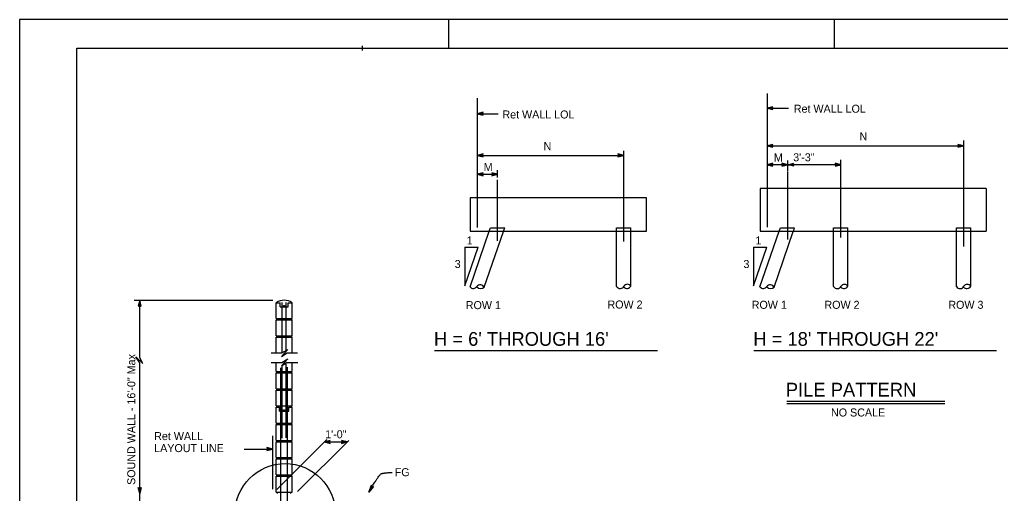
# Model space of a CAD drawing. Extents: x 0 to 2.83, y 0 to 1.83.
# Drawn here: x 0 to 1.43, y 1.143 to 1.833 of the extents above; entities that cross this region are included whole.
import ezdxf

# ---------------------------------------------------------------- set-up
doc = ezdxf.new("R2010")
doc.units = 0
for name, color, linetype in [('10 Sheet Format', 7, 'Continuous'), ('201 Center and Station Line', 7, 'Continuous'), ('210 Border', 7, 'Continuous'), ('212 Leaders and Dim Lines', 7, 'Continuous'), ('214 Text and Titles', 7, 'Continuous'), ('216 Rebar', 7, 'Continuous'), ('217 Rebar', 7, 'Continuous'), ('240 Concrete', 7, 'Continuous'), ('242 Concrete', 7, 'Continuous'), ('251 Masonry', 7, 'Continuous'), ('255 Not Assigned', 7, 'Continuous')]:
    doc.layers.add(name, color=color, linetype=linetype)

msp = doc.modelspace()

# ---------------------------------------------------------------- linework, layer by layer
at = {"layer": '10 Sheet Format'}
msp.add_lwpolyline([(0, 0), (2.8333, 0), (2.8333, 1.8333), (0, 1.8333)], close=True, dxfattribs=at)
at = {"layer": '201 Center and Station Line'}
for p, q in [((0.8806, 1.5099), (0.8806, 1.6302)), ((1.3763, 1.5027), (1.3763, 1.6392)), ((1.1973, 1.5157), (1.1973, 1.6178)), ((1.1196, 1.5132), (1.1196, 1.612)), ((0.6967, 1.511), (0.6967, 1.5998))]:
    msp.add_line(p, q, dxfattribs=at)
at = {"layer": '210 Border'}
for p, q in [((0.625, 1.8333), (0.625, 1.7917)), ((1.1875, 1.8333), (1.1875, 1.7917)), ((0.0833, 0.0833), (0.0833, 1.7917)), ((0.0833, 1.7917), (2.7917, 1.7917)), ((0.5, 1.7882), (0.5, 1.7951))]:
    msp.add_line(p, q, dxfattribs=at)
at = {"layer": '212 Leaders and Dim Lines'}
for p, q in [((0.6671, 1.719), (0.6671, 1.5303)), ((1.0897, 1.7257), (1.0897, 1.5311)), ((1.0897, 1.7044), (1.1207, 1.7044)), ((0.6671, 1.6961), (0.6978, 1.6961)), ((1.0897, 1.6494), (1.3763, 1.6494)), ((1.3763, 1.6358), (1.3763, 1.6571)), ((0.6671, 1.6355), (0.8806, 1.6355)), ((0.8806, 1.6302), (0.8806, 1.6424)), ((1.194, 1.6219), (1.0897, 1.6219)), ((1.1196, 1.6146), (1.1196, 1.6281)), ((1.12, 1.6219), (1.1207, 1.6219)), ((1.1973, 1.6167), (1.1973, 1.629)), ((0.6671, 1.608), (0.6967, 1.608)), ((0.6967, 1.6032), (0.6967, 1.6142)), ((1.1196, 1.6131), (1.1196, 1.6146)), ((0.167, 1.4245), (0.3689, 1.4245)), ((0.175, 1.3406), (0.175, 1.4245)), ((0.1798, 1.3325), (0.1695, 1.3418)), ((0.175, 1.3332), (0.1695, 1.3418)), ((0.1798, 1.3325), (0.175, 1.3406)), ((0.175, 0.6104), (0.175, 1.3332)), ((0.3693, 1.1493), (0.3693, 1.2269)), ((0.375, 1.1489), (0.4476, 1.2214)), ((0.405, 1.1456), (0.4797, 1.2203)), ((0.4442, 1.218), (0.4775, 1.218)), ((0.3275, 1.2077), (0.3691, 1.2077))]:
    msp.add_line(p, q, dxfattribs=at)
for points in [[(1.0896, 1.7044), (1.0981, 1.7023), (1.0967, 1.7044), (1.0981, 1.7065), (1.0896, 1.7044)], [(1.0911, 1.7044), (1.0972, 1.7029), (1.0962, 1.7044), (1.0972, 1.706), (1.0911, 1.7044)], [(1.0924, 1.7044), (1.0966, 1.7034), (1.0959, 1.7044), (1.0966, 1.7055), (1.0924, 1.7044)], [(1.0934, 1.7044), (1.096, 1.7038), (1.0956, 1.7044), (1.096, 1.7051), (1.0934, 1.7044)], [(1.0935, 1.7047), (1.0954, 1.7042), (1.0952, 1.7044), (1.0954, 1.7046), (1.0935, 1.7042)], [(0.6671, 1.6961), (0.6755, 1.694), (0.6741, 1.6961), (0.6755, 1.6983), (0.6671, 1.6961)], [(0.6686, 1.6961), (0.6747, 1.6946), (0.6737, 1.6961), (0.6747, 1.6977), (0.6686, 1.6961)], [(0.6699, 1.6961), (0.674, 1.6951), (0.6733, 1.6961), (0.674, 1.6972), (0.6699, 1.6961)], [(0.6709, 1.6961), (0.6735, 1.6955), (0.673, 1.6961), (0.6735, 1.6968), (0.6709, 1.6961)], [(0.671, 1.6964), (0.6728, 1.6959), (0.6727, 1.6961), (0.6728, 1.6964), (0.671, 1.6959)], [(1.0897, 1.6494), (1.0981, 1.6473), (1.0967, 1.6494), (1.0981, 1.6515), (1.0897, 1.6494)], [(1.0912, 1.6494), (1.0973, 1.6478), (1.0963, 1.6494), (1.0973, 1.6509), (1.0912, 1.6494)], [(1.0924, 1.6494), (1.0966, 1.6483), (1.0959, 1.6494), (1.0966, 1.6504), (1.0924, 1.6494)], [(1.0935, 1.6494), (1.096, 1.6487), (1.0956, 1.6494), (1.096, 1.65), (1.0935, 1.6494)], [(1.0935, 1.6496), (1.0954, 1.6492), (1.0953, 1.6494), (1.0954, 1.6496), (1.0935, 1.6491)], [(1.3763, 1.6494), (1.3678, 1.6515), (1.3693, 1.6494), (1.3678, 1.6473), (1.3763, 1.6494)], [(1.3748, 1.6494), (1.3687, 1.6509), (1.3697, 1.6494), (1.3687, 1.6478), (1.3748, 1.6494)], [(1.3735, 1.6494), (1.3694, 1.6504), (1.3701, 1.6494), (1.3694, 1.6483), (1.3735, 1.6494)], [(1.3725, 1.6494), (1.3699, 1.65), (1.3704, 1.6494), (1.3699, 1.6487), (1.3725, 1.6494)], [(1.3724, 1.6491), (1.3705, 1.6496), (1.3707, 1.6494), (1.3705, 1.6492), (1.3724, 1.6496)], [(0.6671, 1.6355), (0.6755, 1.6334), (0.6741, 1.6355), (0.6755, 1.6376), (0.6671, 1.6355)], [(0.6686, 1.6355), (0.6747, 1.6339), (0.6737, 1.6355), (0.6747, 1.637), (0.6686, 1.6355)], [(0.6698, 1.6355), (0.674, 1.6344), (0.6733, 1.6355), (0.674, 1.6365), (0.6698, 1.6355)], [(0.6709, 1.6355), (0.6734, 1.6348), (0.673, 1.6355), (0.6734, 1.6361), (0.6709, 1.6355)], [(0.6709, 1.6357), (0.6728, 1.6353), (0.6727, 1.6355), (0.6728, 1.6357), (0.6709, 1.6352)], [(0.8806, 1.6355), (0.8722, 1.6376), (0.8736, 1.6355), (0.8722, 1.6334), (0.8806, 1.6355)], [(0.8791, 1.6355), (0.873, 1.637), (0.874, 1.6355), (0.873, 1.6339), (0.8791, 1.6355)], [(0.8779, 1.6355), (0.8737, 1.6365), (0.8744, 1.6355), (0.8737, 1.6344), (0.8779, 1.6355)], [(0.8768, 1.6355), (0.8743, 1.6361), (0.8747, 1.6355), (0.8743, 1.6348), (0.8768, 1.6355)], [(0.8768, 1.6352), (0.8749, 1.6357), (0.875, 1.6355), (0.8749, 1.6353), (0.8768, 1.6357)], [(1.0897, 1.6219), (1.0981, 1.6198), (1.0967, 1.6219), (1.0981, 1.624), (1.0897, 1.6219)], [(1.0912, 1.6219), (1.0973, 1.6204), (1.0963, 1.6219), (1.0973, 1.6234), (1.0912, 1.6219)], [(1.0924, 1.6219), (1.0966, 1.6208), (1.0959, 1.6219), (1.0966, 1.6229), (1.0924, 1.6219)], [(1.0934, 1.6219), (1.096, 1.6212), (1.0956, 1.6219), (1.096, 1.6225), (1.0934, 1.6219)], [(1.0935, 1.6222), (1.0954, 1.6217), (1.0953, 1.6219), (1.0954, 1.6221), (1.0935, 1.6216)], [(1.1196, 1.6219), (1.1111, 1.624), (1.1125, 1.6219), (1.1111, 1.6198), (1.1196, 1.6219)], [(1.1181, 1.6219), (1.1119, 1.6234), (1.113, 1.6219), (1.1119, 1.6204), (1.1181, 1.6219)], [(1.1168, 1.6219), (1.1126, 1.623), (1.1133, 1.6219), (1.1126, 1.6209), (1.1168, 1.6219)], [(1.1158, 1.6219), (1.1132, 1.6226), (1.1136, 1.6219), (1.1132, 1.6213), (1.1158, 1.6219)], [(1.1157, 1.6216), (1.1138, 1.6221), (1.114, 1.6219), (1.1138, 1.6217), (1.1157, 1.6222)], [(1.1196, 1.6219), (1.128, 1.624), (1.1266, 1.6219), (1.128, 1.6198), (1.1196, 1.6219)], [(1.1211, 1.6219), (1.1272, 1.6234), (1.1262, 1.6219), (1.1272, 1.6204), (1.1211, 1.6219)], [(1.1223, 1.6219), (1.1265, 1.623), (1.1258, 1.6219), (1.1265, 1.6209), (1.1223, 1.6219)], [(1.1234, 1.6219), (1.1259, 1.6226), (1.1255, 1.6219), (1.1259, 1.6213), (1.1234, 1.6219)], [(1.1234, 1.6216), (1.1253, 1.6221), (1.1252, 1.6219), (1.1253, 1.6217), (1.1234, 1.6222)], [(1.1973, 1.6219), (1.1888, 1.624), (1.1902, 1.6219), (1.1888, 1.6198), (1.1973, 1.6219)], [(1.1958, 1.6219), (1.1896, 1.6234), (1.1907, 1.6219), (1.1896, 1.6204), (1.1958, 1.6219)], [(1.1945, 1.6219), (1.1903, 1.623), (1.191, 1.6219), (1.1903, 1.6209), (1.1945, 1.6219)], [(1.1935, 1.6219), (1.1909, 1.6226), (1.1913, 1.6219), (1.1909, 1.6213), (1.1935, 1.6219)], [(1.1934, 1.6216), (1.1915, 1.6221), (1.1916, 1.6219), (1.1915, 1.6217), (1.1934, 1.6222)], [(0.6671, 1.608), (0.6755, 1.6059), (0.6741, 1.608), (0.6755, 1.6101), (0.6671, 1.608)], [(0.6686, 1.608), (0.6747, 1.6065), (0.6737, 1.608), (0.6747, 1.6095), (0.6686, 1.608)], [(0.6698, 1.608), (0.674, 1.6069), (0.6733, 1.608), (0.674, 1.609), (0.6698, 1.608)], [(0.6709, 1.608), (0.6734, 1.6073), (0.673, 1.608), (0.6734, 1.6086), (0.6709, 1.608)], [(0.671, 1.6083), (0.6728, 1.6078), (0.6727, 1.608), (0.6728, 1.6082), (0.671, 1.6077)], [(0.6967, 1.608), (0.6883, 1.6101), (0.6897, 1.608), (0.6883, 1.6059), (0.6967, 1.608)], [(0.6952, 1.608), (0.6891, 1.6095), (0.6901, 1.608), (0.6891, 1.6065), (0.6952, 1.608)], [(0.694, 1.608), (0.6898, 1.609), (0.6905, 1.608), (0.6898, 1.6069), (0.694, 1.608)], [(0.6929, 1.608), (0.6904, 1.6086), (0.6908, 1.608), (0.6904, 1.6073), (0.6929, 1.608)], [(0.6929, 1.6077), (0.691, 1.6082), (0.6911, 1.608), (0.691, 1.6078), (0.6929, 1.6083)], [(0.175, 1.4244), (0.1729, 1.4159), (0.175, 1.4173), (0.1771, 1.4159), (0.175, 1.4244)], [(0.175, 1.4229), (0.1734, 1.4168), (0.175, 1.4178), (0.1765, 1.4168), (0.175, 1.4229)], [(0.175, 1.4216), (0.1739, 1.4175), (0.175, 1.4182), (0.176, 1.4175), (0.175, 1.4216)], [(0.175, 1.4206), (0.1743, 1.418), (0.175, 1.4185), (0.1756, 1.418), (0.175, 1.4206)], [(0.1752, 1.4205), (0.1748, 1.4186), (0.175, 1.4188), (0.1752, 1.4186), (0.1747, 1.4205)], [(0.4442, 1.218), (0.4527, 1.2159), (0.4513, 1.218), (0.4527, 1.2202), (0.4442, 1.218)], [(0.4457, 1.218), (0.4518, 1.2165), (0.4508, 1.218), (0.4518, 1.2196), (0.4457, 1.218)], [(0.447, 1.218), (0.4512, 1.217), (0.4505, 1.218), (0.4512, 1.2191), (0.447, 1.218)], [(0.448, 1.218), (0.4506, 1.2174), (0.4502, 1.218), (0.4506, 1.2187), (0.448, 1.218)], [(0.4481, 1.2183), (0.45, 1.2178), (0.4498, 1.218), (0.45, 1.2183), (0.4481, 1.2178)], [(0.4775, 1.218), (0.469, 1.2202), (0.4704, 1.218), (0.469, 1.2159), (0.4775, 1.218)], [(0.476, 1.218), (0.4699, 1.2196), (0.4709, 1.218), (0.4699, 1.2165), (0.476, 1.218)], [(0.4747, 1.218), (0.4706, 1.2191), (0.4713, 1.218), (0.4706, 1.217), (0.4747, 1.218)], [(0.4737, 1.218), (0.4711, 1.2187), (0.4716, 1.218), (0.4711, 1.2174), (0.4737, 1.218)], [(0.4736, 1.2178), (0.4717, 1.2183), (0.4719, 1.218), (0.4717, 1.2178), (0.4736, 1.2183)], [(0.3691, 1.2077), (0.3606, 1.2098), (0.362, 1.2077), (0.3606, 1.2056), (0.3691, 1.2077)], [(0.3676, 1.2077), (0.3614, 1.2093), (0.3625, 1.2077), (0.3614, 1.2062), (0.3676, 1.2077)], [(0.3663, 1.2077), (0.3621, 1.2088), (0.3628, 1.2077), (0.3621, 1.2067), (0.3663, 1.2077)], [(0.3653, 1.2077), (0.3627, 1.2084), (0.3631, 1.2077), (0.3627, 1.2071), (0.3653, 1.2077)], [(0.3652, 1.2075), (0.3633, 1.2079), (0.3635, 1.2077), (0.3633, 1.2075), (0.3652, 1.208)], [(0.175, 1.1431), (0.1729, 1.1515), (0.175, 1.1501), (0.1771, 1.1515), (0.175, 1.1431)], [(0.175, 1.1446), (0.1734, 1.1507), (0.175, 1.1497), (0.1765, 1.1507), (0.175, 1.1446)], [(0.175, 1.1458), (0.1739, 1.15), (0.175, 1.1493), (0.176, 1.15), (0.175, 1.1458)], [(0.175, 1.1468), (0.1743, 1.1494), (0.175, 1.149), (0.1756, 1.1494), (0.175, 1.1468)], [(0.1752, 1.1469), (0.1748, 1.1488), (0.175, 1.1487), (0.1752, 1.1488), (0.1747, 1.1469)]]:
    msp.add_lwpolyline(points, dxfattribs=at)
msp.add_open_spline([(0.5089, 1.1448), (0.5241, 1.1701), (0.5294, 1.1729), (0.543, 1.1737)], degree=2, dxfattribs=at)
at = {"layer": '214 Text and Titles'}
for p, q in [((0.6488, 1.502), (0.6488, 1.4454)), ((0.6488, 1.502), (0.6683, 1.502)), ((0.6488, 1.4454), (0.6683, 1.502)), ((1.0698, 1.502), (1.0698, 1.4454)), ((1.0698, 1.502), (1.0892, 1.502)), ((1.0698, 1.4454), (1.0892, 1.502)), ((0.605, 1.3513), (0.9299, 1.3513)), ((1.0705, 1.3513), (1.4238, 1.3513)), ((1.1182, 1.2774), (1.3489, 1.2774)), ((1.1182, 1.2741), (1.3489, 1.2741)), ((0.5089, 1.1448), (0.513, 1.1551)), ((0.5089, 1.1448), (0.5133, 1.1547)), ((0.5135, 1.1542), (0.5089, 1.1448)), ((0.5138, 1.1537), (0.5089, 1.1448)), ((0.5161, 1.1533), (0.5089, 1.1448)), ((0.514, 1.1532), (0.5089, 1.1448)), ((0.5089, 1.1448), (0.5151, 1.1532)), ((0.5156, 1.1532), (0.5089, 1.1448)), ((0.5089, 1.1448), (0.5145, 1.1532)), ((0.5135, 1.1542), (0.513, 1.1551)), ((0.514, 1.1532), (0.5135, 1.1542)), ((0.5151, 1.1532), (0.514, 1.1532)), ((0.5151, 1.1532), (0.5161, 1.1533))]:
    msp.add_line(p, q, dxfattribs=at)
msp.add_circle((0.3871, 1.1132), 0.0732, dxfattribs=at)
at = {"layer": '216 Rebar'}
for p, q in [((0.3828, 1.3478), (0.3828, 1.4211)), ((0.3886, 1.3515), (0.3886, 1.4214)), ((0.3828, 1.2237), (0.3828, 1.3297)), ((0.3886, 1.224), (0.3886, 1.3331)), ((0.3809, 1.06), (0.3809, 1.326)), ((0.3905, 1.0599), (0.3905, 1.3268))]:
    msp.add_line(p, q, dxfattribs=at)
at = {"layer": '217 Rebar'}
for centre, radius in [((0.3855, 1.4161), 0.000772), ((0.3855, 1.4161), 0.000733), ((0.3855, 1.4161), 0.000694), ((0.3855, 1.4161), 0.000656), ((0.3855, 1.4161), 0.000617), ((0.3855, 1.4161), 0.000579), ((0.3855, 1.4161), 0.00054), ((0.3855, 1.4161), 0.000502), ((0.3855, 1.4161), 0.000463), ((0.3855, 1.4161), 0.000424), ((0.3855, 1.4161), 0.000386), ((0.3855, 1.4161), 0.000347), ((0.3855, 1.4161), 0.000309), ((0.3855, 1.4161), 0.00027), ((0.3855, 1.4161), 0.000231), ((0.3855, 1.4161), 0.000193), ((0.3855, 1.4161), 0.000154), ((0.3854, 1.2639), 0.000919), ((0.3854, 1.2639), 0.000873), ((0.3854, 1.2639), 0.000827), ((0.3854, 1.2639), 0.000781), ((0.3854, 1.2639), 0.000735), ((0.3854, 1.2639), 0.000689), ((0.3854, 1.2639), 0.000643), ((0.3854, 1.2639), 0.000597), ((0.3854, 1.2639), 0.000551), ((0.3854, 1.2639), 0.000505), ((0.3854, 1.2639), 0.000459), ((0.3854, 1.2639), 0.000413), ((0.3854, 1.2639), 0.000367), ((0.3854, 1.2639), 0.000322), ((0.3854, 1.2639), 0.000276), ((0.3854, 1.2639), 0.00023), ((0.3854, 1.2639), 0.000184)]:
    msp.add_circle(centre, radius, dxfattribs=at)
at = {"layer": '240 Concrete'}
for p, q in [((1.4091, 1.5873), (1.0793, 1.5873)), ((1.0793, 1.5873), (1.0793, 1.5249)), ((1.4091, 1.5873), (1.4091, 1.5249)), ((0.9136, 1.5735), (0.6567, 1.5735)), ((0.6567, 1.5735), (0.6567, 1.5249)), ((0.9136, 1.5249), (0.9136, 1.5735)), ((0.6567, 1.5249), (0.9136, 1.5249)), ((1.0793, 1.5249), (1.4091, 1.5249))]:
    msp.add_line(p, q, dxfattribs=at)
at = {"layer": '242 Concrete'}
for p, q in [((0.6846, 1.5252), (0.6863, 1.5301)), ((0.6863, 1.5301), (0.7071, 1.5301)), ((0.7055, 1.5253), (0.7071, 1.5301)), ((0.8702, 1.5301), (0.8911, 1.5301)), ((0.8702, 1.5251), (0.8702, 1.5301)), ((0.8911, 1.5253), (0.8911, 1.5301)), ((1.1072, 1.5252), (1.1089, 1.5301)), ((1.1089, 1.5301), (1.1297, 1.5301)), ((1.1281, 1.5253), (1.1297, 1.5301)), ((1.1866, 1.5299), (1.2074, 1.5299)), ((1.1866, 1.525), (1.1866, 1.5299)), ((1.2074, 1.5252), (1.2074, 1.5299)), ((1.3656, 1.5299), (1.3865, 1.5299)), ((1.3656, 1.525), (1.3656, 1.5299)), ((1.3865, 1.5252), (1.3865, 1.5299)), ((0.6566, 1.4439), (0.6845, 1.5249)), ((0.6773, 1.4434), (0.7052, 1.5245)), ((0.8702, 1.4446), (0.8702, 1.5249)), ((0.8911, 1.445), (0.8911, 1.5248)), ((1.0792, 1.4439), (1.1071, 1.5249)), ((1.0999, 1.4434), (1.1278, 1.5245)), ((1.1866, 1.4445), (1.1866, 1.5248)), ((1.2074, 1.4449), (1.2074, 1.5247)), ((1.3656, 1.4445), (1.3656, 1.5248)), ((1.3865, 1.4449), (1.3865, 1.5247))]:
    msp.add_line(p, q, dxfattribs=at)
for centre, radius, start, end in [((0.6614, 1.4479), 0.0062, 220.0051, 326.0363), ((0.6716, 1.4405), 0.00638, 26.8359, 142.8432), ((0.8755, 1.4477), 0.00614, 210.3738, 333.8593), ((0.8853, 1.4481), 0.00641, 221.7464, 332.3671), ((0.886, 1.4417), 0.00603, 33.6845, 146.3155), ((1.084, 1.4479), 0.0062, 220.0051, 326.0363), ((1.0942, 1.4405), 0.00638, 26.8359, 142.8432), ((1.1919, 1.4476), 0.00614, 210.3738, 333.8593), ((1.2017, 1.4479), 0.00641, 221.7464, 332.3671), ((1.2024, 1.4415), 0.00603, 33.6845, 146.3155), ((1.3709, 1.4476), 0.00614, 210.3738, 333.8593), ((1.3807, 1.4479), 0.00641, 221.7464, 332.3671), ((1.3814, 1.4415), 0.00603, 33.6845, 146.3155), ((0.6721, 1.4504), 0.00873, 229.4414, 306.6139), ((1.0947, 1.4504), 0.00873, 229.4414, 306.6139)]:
    msp.add_arc(centre, radius, start, end, dxfattribs=at)
at = {"layer": '251 Masonry'}
for p, q in [((0.3741, 1.4209), (0.3799, 1.4209)), ((0.3741, 1.3977), (0.3741, 1.4209)), ((0.3915, 1.4151), (0.3915, 1.4209)), ((0.3973, 1.3977), (0.3973, 1.4209)), ((0.3799, 1.4151), (0.3915, 1.4151)), ((0.3741, 1.3977), (0.3973, 1.3977)), ((0.3741, 1.3958), (0.3973, 1.3958)), ((0.3741, 1.3726), (0.3741, 1.3958)), ((0.376, 1.3958), (0.376, 1.3977)), ((0.3953, 1.3977), (0.3953, 1.3958)), ((0.3973, 1.3726), (0.3973, 1.3958)), ((0.3741, 1.3726), (0.3973, 1.3726)), ((0.376, 1.3708), (0.376, 1.3727)), ((0.3953, 1.3726), (0.3953, 1.3707)), ((0.3741, 1.3707), (0.3973, 1.3707)), ((0.3741, 1.3476), (0.3741, 1.3707)), ((0.3973, 1.3476), (0.3973, 1.3707)), ((0.3665, 1.3476), (0.3824, 1.3476)), ((0.3816, 1.3426), (0.3908, 1.3529)), ((0.3816, 1.3426), (0.3898, 1.3476)), ((0.3824, 1.3476), (0.3908, 1.3529)), ((0.3898, 1.3476), (0.4053, 1.3476)), ((0.3668, 1.3338), (0.3822, 1.3338)), ((0.3741, 1.3206), (0.3741, 1.3338)), ((0.3816, 1.3289), (0.3908, 1.3393)), ((0.3816, 1.3289), (0.3896, 1.3338)), ((0.3822, 1.3338), (0.3908, 1.3393)), ((0.3896, 1.3338), (0.4054, 1.3338)), ((0.3973, 1.3206), (0.3973, 1.3338)), ((0.3741, 1.3206), (0.3973, 1.3206)), ((0.3741, 1.2955), (0.3741, 1.3186)), ((0.3741, 1.3186), (0.3973, 1.3186)), ((0.376, 1.3186), (0.376, 1.3206)), ((0.3953, 1.3186), (0.3953, 1.3206)), ((0.3973, 1.2955), (0.3973, 1.3186)), ((0.3741, 1.2955), (0.3973, 1.2955)), ((0.3741, 1.2704), (0.3741, 1.2935)), ((0.3741, 1.2935), (0.3973, 1.2935)), ((0.376, 1.2935), (0.376, 1.2954)), ((0.3953, 1.2935), (0.3953, 1.2956)), ((0.3973, 1.2704), (0.3973, 1.2935)), ((0.3741, 1.2704), (0.3973, 1.2704)), ((0.3741, 1.2453), (0.3741, 1.2685)), ((0.3741, 1.2685), (0.3789, 1.2685)), ((0.376, 1.2685), (0.376, 1.2703)), ((0.3789, 1.2627), (0.3789, 1.2685)), ((0.3789, 1.2627), (0.3924, 1.2627)), ((0.3924, 1.2685), (0.3973, 1.2685)), ((0.3924, 1.2627), (0.3924, 1.2685)), ((0.3953, 1.2685), (0.3953, 1.2704)), ((0.3973, 1.2453), (0.3973, 1.2685)), ((0.3741, 1.2453), (0.3973, 1.2453)), ((0.376, 1.2435), (0.376, 1.2453)), ((0.3953, 1.2435), (0.3953, 1.2452)), ((0.3741, 1.2434), (0.3973, 1.2434)), ((0.3741, 1.2202), (0.3741, 1.2434)), ((0.3973, 1.2202), (0.3973, 1.2434)), ((0.3741, 1.2202), (0.3973, 1.2202)), ((0.3741, 1.2183), (0.3973, 1.2183)), ((0.3741, 1.1952), (0.3741, 1.2183)), ((0.376, 1.2185), (0.376, 1.2202)), ((0.3953, 1.2183), (0.3953, 1.2202)), ((0.3973, 1.1952), (0.3973, 1.2183)), ((0.3741, 1.1952), (0.3973, 1.1952)), ((0.3741, 1.1932), (0.3973, 1.1932)), ((0.3741, 1.1701), (0.3741, 1.1932)), ((0.376, 1.1932), (0.376, 1.1952)), ((0.3953, 1.1933), (0.3953, 1.1951)), ((0.3973, 1.1701), (0.3973, 1.1932)), ((0.3741, 1.1701), (0.3973, 1.1701)), ((0.3741, 1.1682), (0.3973, 1.1682)), ((0.3741, 1.145), (0.3741, 1.1682)), ((0.376, 1.1681), (0.376, 1.1701)), ((0.3953, 1.1682), (0.3953, 1.1699)), ((0.3973, 1.145), (0.3973, 1.1682)), ((0.3741, 1.145), (0.3973, 1.145)), ((0.376, 1.1431), (0.376, 1.145)), ((0.3953, 1.1431), (0.3953, 1.145))]:
    msp.add_line(p, q, dxfattribs=at)
msp.add_arc((0.3857, 1.4044), 0.0201, 54.8061, 125.1939, dxfattribs=at)
at = {"layer": '255 Not Assigned'}
for p, q in [((0.3799, 1.4151), (0.3799, 1.4209)), ((0.3915, 1.4209), (0.3973, 1.4209))]:
    msp.add_line(p, q, dxfattribs=at)

# ---------------------------------------------------------------- texts
at = {"layer": '212 Leaders and Dim Lines'}
for s, height, p in [('N', 0.0117, (0.7638, 1.6431)), ('3\'-3"', 0.01167, (1.1277, 1.6269)), ('M', 0.0117, (0.6765, 1.6127)), ('1\'-0"', 0.01167, (0.4454, 1.2233))]:
    msp.add_text(s, height=height, dxfattribs=at).set_placement(p)
at = {"layer": '214 Text and Titles'}
for s, height, p in [('Ret WALL LOL', 0.011667, (1.1286, 1.6977)), ('Ret WALL LOL', 0.011667, (0.7038, 1.6893)), ('N', 0.0117, (1.2243, 1.6573)), ('M', 0.0117, (1.0995, 1.6266)), ('1', 0.0117, (0.6517, 1.5058)), ('1', 0.0117, (1.0726, 1.5058)), ('3', 0.0117, (0.6342, 1.4714)), ('3', 0.0117, (1.0551, 1.4714)), ('ROW 1', 0.01167, (0.6504, 1.4115)), ('ROW 2', 0.01167, (0.8569, 1.4124)), ('ROW 1', 0.01167, (1.0672, 1.412)), ('ROW 2', 0.01167, (1.1732, 1.412)), ('ROW 3', 0.01167, (1.3538, 1.412)), ("H = 6' THROUGH 16'", 0.020003, (0.604, 1.3581)), ("H = 18' THROUGH 22'", 0.020003, (1.0695, 1.3581)), ('PILE PATTERN', 0.020003, (1.1169, 1.2842)), ('NO SCALE', 0.01167, (1.1828, 1.2551)), ('Ret WALL', 0.01167, (0.1962, 1.2207)), ('LAYOUT LINE', 0.011667, (0.1962, 1.2032)), ('FG', 0.01167, (0.5468, 1.1681))]:
    msp.add_text(s, height=height, dxfattribs=at).set_placement(p)
msp.add_text('SOUND WALL - 16\'-0" Max', height=0.011667, rotation=90, dxfattribs=at).set_placement((0.1686, 1.1554))

doc.saveas('drawing.dxf')
